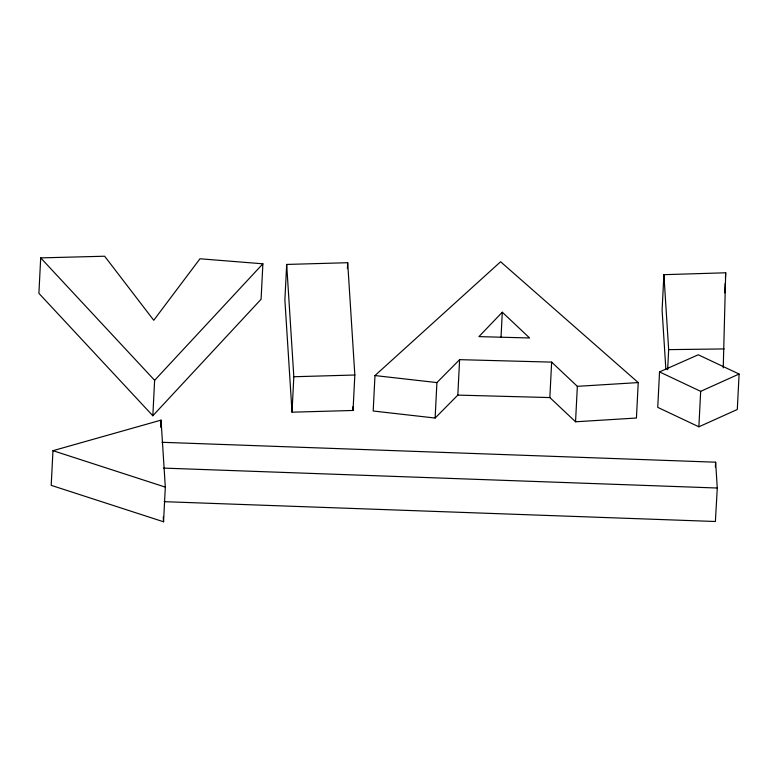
<?xml version="1.0" encoding="UTF-8"?>
<svg xmlns="http://www.w3.org/2000/svg" width="778" height="778" viewBox="0 0 778 778"><rect width="100%" height="100%" fill="white"/><g stroke="black" fill="none" stroke-linecap="round" stroke-linejoin="round"><path stroke-width="1.17" d="M723.248 367.838L725.699 272.786L663.897 274.673L662.097 310.121L665.871 369.365M40.699 257.888L38.9 293.335L152.838 415.763L261.087 299.258L262.886 263.81L199.975 258.773L153.743 320.273L104.641 256.225L40.699 257.888L154.627 380.316L152.838 415.763M52.962 450.676L51.202 485.346L163.555 521.775L165.315 487.106L161.046 420.13L52.962 450.676L165.315 487.106M160.686 427.297L161.046 420.13M286.674 264.442L284.884 299.89L292.022 412.194L353.037 410.463L354.836 375.006L347.688 262.711L286.674 264.442L293.821 376.746L292.022 412.194M347.387 268.614L347.688 262.711M638.232 382.582L500.604 261.758L374.977 375.56L373.187 411.008L435.126 418.039L457.824 395.107L459.613 359.66L551.641 362.12L577.344 386.335L638.232 382.582L636.433 418.029L575.545 421.783L549.851 397.568L457.824 395.107M435.126 418.039L436.915 382.591L459.613 359.66M501.042 337.03L502.296 312.211L529.594 337.973L478.927 336.621L502.296 312.211M549.851 397.568L551.641 362.12M575.545 421.783L577.344 386.335M659.54 371.913L657.741 407.371L698.877 426.801L737.301 409.491L739.1 374.033L698.245 354.787L659.54 371.913L700.667 391.344L739.1 374.033M667.65 369.725L668.662 349.633L663.897 274.673M698.877 426.801L700.667 391.344M724.688 292.878L725.164 283.425M725.466 277.513L725.699 272.786M715.371 466.985L715.634 462.2L162.018 442.293M715.634 462.2L717.277 488.02L715.39 521.503L164.197 501.674M154.627 380.316L262.886 263.81M293.821 376.746L354.836 375.006M668.662 349.633L724.201 348.933M163.662 468.103L717.277 488.02M374.977 375.56L436.915 382.591M352.804 406.836L353.037 410.463M163.254 516.991L163.555 521.775"/></g></svg>
